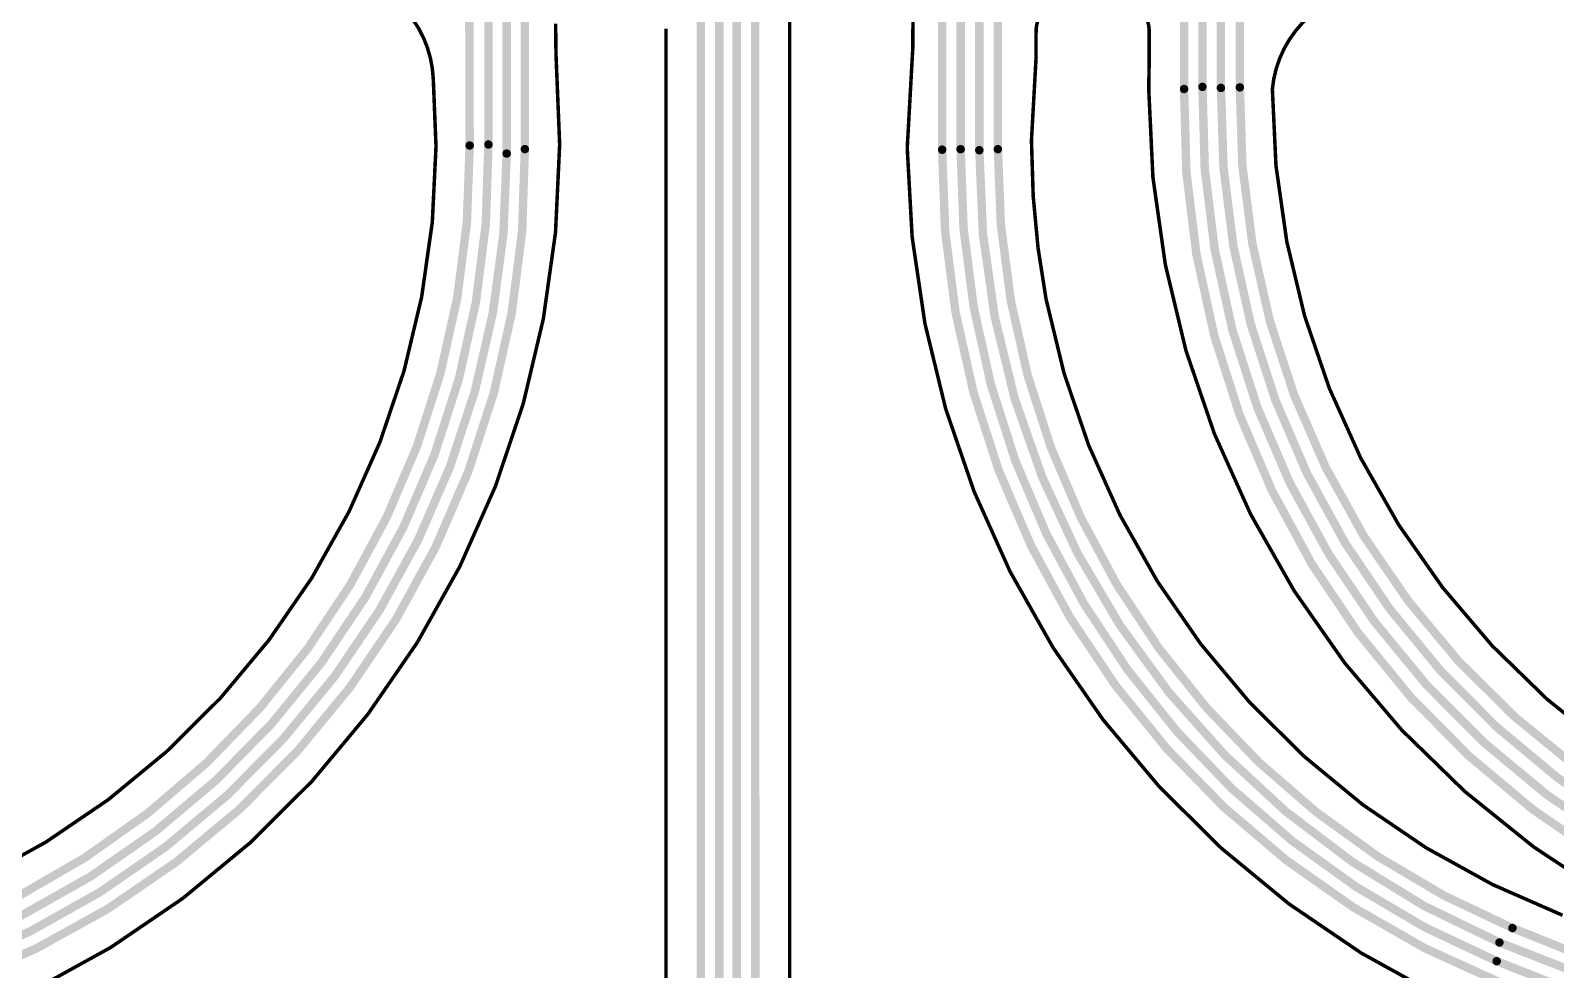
# Model space of a CAD drawing. Header units: inches. Extents: x -3.9 to 9.5, y -7 to 2.6.
# Drawn here: x -0.844 to 1.327, y -2.201 to -0.864 of the extents above; entities that cross this region are included whole.
import ezdxf

# ---------------------------------------------------------------- set-up
doc = ezdxf.new("R2010")
doc.units = ezdxf.units.IN
doc.header["$MEASUREMENT"] = 0
doc.layers.add('Board Outline', color=216, linetype='Continuous')
doc.layers.add('Bottom Layer', color=5, linetype='Continuous')

msp = doc.modelspace()

# ---------------------------------------------------------------- linework, layer by layer
at = {"layer": 'Board Outline'}
for points in [[(-3.5511, -3.0092, 0.005, 0.005, -0.41422), (-0.8141, -0.2722, 0.005, 0.005, 0)], [(1.1756, -0.2698, 0.005, 0.005, -0.413783), (4.4172, -3.5048, 0.005, 0.005, 0)], [(-3.3751, -3.0092, 0.005, 0.005, -0.41422), (-0.8141, -0.4482, 0.005, 0.005, 0)], [(1.1768, -0.4458, 0.005, 0.005, -0.413672), (4.2412, -3.5051, 0.005, 0.005, 0)], [(-2.9821, -3.1945, 0.005, 0.005, -0.414209), (-0.3929, -0.6052, 0.005, 0.005, 0)], [(1.0576, -0.6304, 0.005, 0.005, -0.413759), (3.7473, -3.3149, 0.005, 0.005, 0)], [(-0.4289, -0.7822, 0.005, 0.005, -0.404148), (-0.2705, -0.9333, 0.005, 0.005, 0)], [(-2.8062, -3.1945, 0.005, 0.005, -0.398878), (-0.5198, -0.7845, 0.005, 0.005, 0)], [(0.5877, -0.8668, 0.005, 0.005, -0.414214), (0.6468, -0.8077, 0.005, 0.005, 0)], [(0.6897, -0.8077, 0.005, 0.005, -0.414214), (0.7488, -0.8668, 0.005, 0.005, 0)], [(0.9241, -0.9477, 0.005, 0.005, -0.345401), (1.0576, -0.8064, 0.005, 0.005, 0)], [(1.0576, -0.8064, 0.005, 0.005, -0.413759), (3.5714, -3.3152, 0.005, 0.005, 0)], [(0.4121, -0.8909, 0.005, 0.005, 0), (0.4125, -0.8473, 0.005, 0.005, 0)], [(-0.0963, -0.8547, 0.005, 0.005, 0), (-0.0958, -0.8983, 0.005, 0.005, 0)], [(0.0608, -0.8772, 0.005, 0.005, 0), (0.0608, -0.8617, 0.005, 0.005, 0)], [(0.2368, -0.8909, 0.005, 0.005, 0), (0.2368, -0.8512, 0.005, 0.005, 0)], [(0.5877, -0.9031, 0.005, 0.005, 0), (0.5877, -0.8668, 0.005, 0.005, 0)], [(0.7488, -0.9104, 0.005, 0.005, 0), (0.7488, -0.8668, 0.005, 0.005, 0)], [(0.0608, -0.8772, 0.005, 0.005, 0), (0.0611, -4.097, 0.005, 0.005, 0)], [(0.2368, -0.8909, 0.005, 0.005, 0), (0.2371, -4.097, 0.005, 0.005, 0)], [(0.2368, -0.8909, 0.005, 0.005, 0), (0.2368, -0.8909, 0.005, 0.005, 0)], [(0.4043, -1.0308, 0.005, 0.005, 0), (0.4121, -0.8909, 0.005, 0.005, 0)], [(-0.0958, -0.8983, 0.005, 0.005, 0), (-0.0906, -1.0259, 0.005, 0.005, 0)], [(0.5813, -1.0175, 0.005, 0.005, 0), (0.5877, -0.9031, 0.005, 0.005, 0)], [(0.7481, -0.9478, 0.005, 0.005, 0), (0.7487, -0.9104, 0.005, 0.005, 0)], [(0.7487, -0.9104, 0.005, 0.005, 0), (0.7488, -0.9104, 0.005, 0.005, 0)], [(-0.2705, -0.9333, 0.005, 0.005, 0), (-0.2666, -1.0293, 0.005, 0.005, 0)], [(1.8699, -2.2664, 0.005, 0.005, -0.367596), (0.7481, -0.9478, 0.005, 0.005, 0)], [(1.8981, -2.0927, 0.005, 0.005, -0.367596), (0.9241, -0.9477, 0.005, 0.005, 0)], [(0.5813, -1.026, 0.005, 0.005, 0), (0.5813, -1.0175, 0.005, 0.005, 0)], [(-0.2666, -1.0293, 0.005, 0.005, -0.30992), (-1.0155, -2.115, 0.005, 0.005, 0)], [(-0.0906, -1.0276, 0.005, 0.005, -0.310368), (-0.9525, -2.2794, 0.005, 0.005, 0)], [(-0.0906, -1.0276, 0.005, 0.005, 0), (-0.0906, -1.0259, 0.005, 0.005, 0)], [(0.4043, -1.0308, 0.005, 0.005, 0), (0.4044, -1.0338, 0.005, 0.005, 0)], [(1.2741, -2.2879, 0.005, 0.005, -0.307813), (0.4044, -1.0338, 0.005, 0.005, 0)], [(0.6019, -1.2465, 0.005, 0.005, -0.046669), (0.5813, -1.026, 0.005, 0.005, 0)], [(1.3372, -2.1236, 0.005, 0.005, -0.258469), (0.6019, -1.2465, 0.005, 0.005, 0)]]:
    msp.add_lwpolyline(points, format="xyseb", dxfattribs=at)
for points in [[(0.5865, -0.8668, 0.0025, 0.0025, 1), (0.589, -0.8668, 0.0025, 0.0025, 1)], [(0.5865, -0.8668, 0.0025, 0.0025, 1), (0.589, -0.8668, 0.0025, 0.0025, 1)], [(0.7475, -0.8668, 0.0025, 0.0025, 1), (0.75, -0.8668, 0.0025, 0.0025, 1)], [(0.7475, -0.8668, 0.0025, 0.0025, 1), (0.75, -0.8668, 0.0025, 0.0025, 1)], [(0.0596, -0.8772, 0.0025, 0.0025, 1), (0.0621, -0.8772, 0.0025, 0.0025, 1)], [(0.0596, -0.8772, 0.0025, 0.0025, 1), (0.0621, -0.8772, 0.0025, 0.0025, 1)], [(0.2356, -0.8909, 0.0025, 0.0025, 1), (0.2381, -0.8909, 0.0025, 0.0025, 1)], [(0.2356, -0.8909, 0.0025, 0.0025, 1), (0.2381, -0.8909, 0.0025, 0.0025, 1)], [(0.2356, -0.8909, 0.0025, 0.0025, 1), (0.2381, -0.8909, 0.0025, 0.0025, 1)], [(0.2356, -0.8909, 0.0025, 0.0025, 1), (0.2381, -0.8909, 0.0025, 0.0025, 1)], [(0.4109, -0.8909, 0.0025, 0.0025, 1), (0.4134, -0.8909, 0.0025, 0.0025, 1)], [(0.4109, -0.8909, 0.0025, 0.0025, 1), (0.4134, -0.8909, 0.0025, 0.0025, 1)], [(-0.0971, -0.8983, 0.0025, 0.0025, 1), (-0.0946, -0.8983, 0.0025, 0.0025, 1)], [(-0.0971, -0.8983, 0.0025, 0.0025, 1), (-0.0946, -0.8983, 0.0025, 0.0025, 1)], [(0.5865, -0.9031, 0.0025, 0.0025, 1), (0.589, -0.9031, 0.0025, 0.0025, 1)], [(0.5865, -0.9031, 0.0025, 0.0025, 1), (0.589, -0.9031, 0.0025, 0.0025, 1)], [(0.7474, -0.9104, 0.0025, 0.0025, 1), (0.7499, -0.9104, 0.0025, 0.0025, 1)], [(0.7474, -0.9104, 0.0025, 0.0025, 1), (0.7499, -0.9104, 0.0025, 0.0025, 1)], [(0.7475, -0.9104, 0.0025, 0.0025, 1), (0.75, -0.9104, 0.0025, 0.0025, 1)], [(0.7475, -0.9104, 0.0025, 0.0025, 1), (0.75, -0.9104, 0.0025, 0.0025, 1)], [(-0.2718, -0.9333, 0.0025, 0.0025, 1), (-0.2693, -0.9333, 0.0025, 0.0025, 1)], [(-0.2718, -0.9333, 0.0025, 0.0025, 1), (-0.2693, -0.9333, 0.0025, 0.0025, 1)], [(0.7469, -0.9478, 0.0025, 0.0025, 1), (0.7494, -0.9478, 0.0025, 0.0025, 1)], [(0.7469, -0.9478, 0.0025, 0.0025, 1), (0.7494, -0.9478, 0.0025, 0.0025, 1)], [(0.9229, -0.9477, 0.0025, 0.0025, 1), (0.9254, -0.9477, 0.0025, 0.0025, 1)], [(0.9229, -0.9477, 0.0025, 0.0025, 1), (0.9254, -0.9477, 0.0025, 0.0025, 1)], [(0.5801, -1.0175, 0.0025, 0.0025, 1), (0.5826, -1.0175, 0.0025, 0.0025, 1)], [(0.5801, -1.0175, 0.0025, 0.0025, 1), (0.5826, -1.0175, 0.0025, 0.0025, 1)], [(-0.2679, -1.0293, 0.0025, 0.0025, 1), (-0.2654, -1.0293, 0.0025, 0.0025, 1)], [(-0.2679, -1.0293, 0.0025, 0.0025, 1), (-0.2654, -1.0293, 0.0025, 0.0025, 1)], [(-0.0919, -1.0259, 0.0025, 0.0025, 1), (-0.0894, -1.0259, 0.0025, 0.0025, 1)], [(-0.0919, -1.0259, 0.0025, 0.0025, 1), (-0.0894, -1.0259, 0.0025, 0.0025, 1)], [(-0.0919, -1.0276, 0.0025, 0.0025, 1), (-0.0894, -1.0276, 0.0025, 0.0025, 1)], [(-0.0919, -1.0276, 0.0025, 0.0025, 1), (-0.0894, -1.0276, 0.0025, 0.0025, 1)], [(0.4031, -1.0308, 0.0025, 0.0025, 1), (0.4056, -1.0308, 0.0025, 0.0025, 1)], [(0.4031, -1.0308, 0.0025, 0.0025, 1), (0.4056, -1.0308, 0.0025, 0.0025, 1)], [(0.4031, -1.0338, 0.0025, 0.0025, 1), (0.4056, -1.0338, 0.0025, 0.0025, 1)], [(0.4031, -1.0338, 0.0025, 0.0025, 1), (0.4056, -1.0338, 0.0025, 0.0025, 1)], [(0.5801, -1.026, 0.0025, 0.0025, 1), (0.5826, -1.026, 0.0025, 0.0025, 1)], [(0.5801, -1.026, 0.0025, 0.0025, 1), (0.5826, -1.026, 0.0025, 0.0025, 1)], [(0.6007, -1.2465, 0.0025, 0.0025, 1), (0.6032, -1.2465, 0.0025, 0.0025, 1)], [(0.6007, -1.2465, 0.0025, 0.0025, 1), (0.6032, -1.2465, 0.0025, 0.0025, 1)]]:
    msp.add_lwpolyline(points, format="xyseb", close=True, dxfattribs=at)
at = {"layer": 'Bottom Layer'}
for points in [[(-3.5014, -3.0092, 0.012, 0.012, -0.414214), (-0.8142, -0.3251, 0.012, 0.012, 0)], [(1.1768, -0.3171, 0.012, 0.012, -0.414214), (4.37, -3.5065, 0.012, 0.012, 0)], [(-3.476, -3.0091, 0.012, 0.012, -0.414214), (-0.8142, -0.3511, 0.012, 0.012, 0)], [(1.1768, -0.3431, 0.012, 0.012, -0.414214), (4.3431, -3.5051, 0.012, 0.012, 0)], [(1.1768, -0.3691, 0.012, 0.012, -0.414214), (4.3175, -3.5051, 0.012, 0.012, 0)], [(-3.4504, -3.0091, 0.012, 0.012, -0.414214), (-0.8142, -0.3771, 0.012, 0.012, 0)], [(1.1768, -0.3951, 0.012, 0.012, -0.414214), (4.2919, -3.5051, 0.012, 0.012, 0)], [(-3.4241, -3.0083, 0.012, 0.012, -0.414214), (-0.8142, -0.4031, 0.012, 0.012, 0)], [(-2.9327, -3.1941, 0.012, 0.012, -0.414214), (-0.3992, -0.6531, 0.012, 0.012, 0)], [(1.0578, -0.6781, 0.012, 0.012, -0.414214), (3.6991, -3.3151, 0.012, 0.012, 0)], [(-2.9071, -3.1941, 0.012, 0.012, -0.414214), (-0.3992, -0.6791, 0.012, 0.012, 0)], [(-2.8815, -3.1937, 0.012, 0.012, -0.414214), (-0.3982, -0.7051, 0.012, 0.012, 0)], [(1.0578, -0.7041, 0.012, 0.012, -0.414214), (3.6736, -3.3151, 0.012, 0.012, 0)], [(-2.8545, -3.1927, 0.012, 0.012, -0.414214), (-0.3992, -0.7311, 0.012, 0.012, 0)], [(1.0578, -0.7301, 0.012, 0.012, -0.414213), (3.648, -3.3151, 0.012, 0.012, 0)], [(1.0578, -0.7561, 0.012, 0.012, -0.414214), (3.6224, -3.3151, 0.012, 0.012, 0)], [(-0.2192, -0.8257, 0.012, 0.012, 0), (-0.2187, -1.028, 0.012, 0.012, 0)], [(-0.192, -1.0265, 0.012, 0.012, 0), (-0.192, -0.8264, 0.012, 0.012, 0)], [(-0.166, -1.0394, 0.012, 0.012, 0), (-0.166, -0.8267, 0.012, 0.012, 0)], [(-0.1401, -1.0331, 0.012, 0.012, 0), (-0.1401, -0.8264, 0.012, 0.012, 0)], [(0.1104, -4.033, 0.012, 0.012, 0), (0.1104, -0.8267, 0.012, 0.012, 0)], [(0.1367, -4.0513, 0.012, 0.012, 0), (0.1367, -0.8267, 0.012, 0.012, 0)], [(0.1615, -4.033, 0.012, 0.012, 0), (0.1615, -0.8267, 0.012, 0.012, 0)], [(0.1878, -0.8274, 0.012, 0.012, 0), (0.1882, -4.0513, 0.012, 0.012, 0)], [(0.454, -1.0339, 0.012, 0.012, 0), (0.454, -0.8253, 0.012, 0.012, 0)], [(0.4803, -1.0332, 0.012, 0.012, 0), (0.4803, -0.8232, 0.012, 0.012, 0)], [(0.5069, -1.0347, 0.012, 0.012, 0), (0.5069, -0.8239, 0.012, 0.012, 0)], [(0.5333, -1.0332, 0.012, 0.012, 0), (0.5333, -0.826, 0.012, 0.012, 0)], [(0.7984, -0.9475, 0.012, 0.012, 0), (0.7984, -0.826, 0.012, 0.012, 0)], [(0.8246, -0.9445, 0.012, 0.012, 0), (0.8246, -0.8274, 0.012, 0.012, 0)], [(0.8509, -0.946, 0.012, 0.012, 0), (0.8509, -0.8267, 0.012, 0.012, 0)], [(0.8778, -0.9452, 0.012, 0.012, 0), (0.8778, -0.8267, 0.012, 0.012, 0)], [(1.8299, -2.2088, 0.012, 0.012, -0.367796), (0.7984, -0.9475, 0.012, 0.012, 0)], [(1.844, -2.1816, 0.012, 0.012, -0.369943), (0.8246, -0.9445, 0.012, 0.012, 0)], [(1.8444, -2.1532, 0.012, 0.012, -0.367157), (0.8509, -0.946, 0.012, 0.012, 0)], [(1.8673, -2.1286, 0.012, 0.012, -0.371242), (0.8778, -0.9452, 0.012, 0.012, 0)], [(-0.192, -1.0265, 0.012, 0.012, -0.312181), (-0.9598, -2.1701, 0.012, 0.012, 0)], [(-0.2187, -1.028, 0.012, 0.012, -0.307789), (-0.9596, -2.1418, 0.012, 0.012, 0)], [(-0.166, -1.0394, 0.012, 0.012, -0.310413), (-0.9483, -2.1928, 0.012, 0.012, 0)], [(-0.1401, -1.0331, 0.012, 0.012, -0.314325), (-0.9429, -2.2179, 0.012, 0.012, 0)], [(1.2463, -2.2184, 0.012, 0.012, -0.309078), (0.454, -1.0339, 0.012, 0.012, 0)], [(1.2435, -2.189, 0.012, 0.012, -0.305068), (0.4803, -1.0332, 0.012, 0.012, 0)], [(1.2474, -2.1624, 0.012, 0.012, -0.302), (0.5069, -1.0347, 0.012, 0.012, 0)], [(1.2659, -2.1418, 0.012, 0.012, -0.303415), (0.5333, -1.0332, 0.012, 0.012, 0)], [(1.2659, -2.1418, 0.012, 0.012, -0.316333), (2.15, -3.3706, 0.012, 0.012, 0)], [(1.2474, -2.1624, 0.012, 0.012, -0.318827), (2.124, -3.3682, 0.012, 0.012, 0)], [(1.2435, -2.189, 0.012, 0.012, -0.317468), (2.0985, -3.3701, 0.012, 0.012, 0)]]:
    msp.add_lwpolyline(points, format="xyseb", dxfattribs=at)
for points in [[(0.7954, -0.9475, 0.006, 0.006, 1), (0.8014, -0.9475, 0.006, 0.006, 1)], [(0.7954, -0.9475, 0.006, 0.006, 1), (0.8014, -0.9475, 0.006, 0.006, 1)], [(0.8216, -0.9445, 0.006, 0.006, 1), (0.8276, -0.9445, 0.006, 0.006, 1)], [(0.8216, -0.9445, 0.006, 0.006, 1), (0.8276, -0.9445, 0.006, 0.006, 1)], [(0.8479, -0.946, 0.006, 0.006, 1), (0.8539, -0.946, 0.006, 0.006, 1)], [(0.8479, -0.946, 0.006, 0.006, 1), (0.8539, -0.946, 0.006, 0.006, 1)], [(0.8748, -0.9452, 0.006, 0.006, 1), (0.8808, -0.9452, 0.006, 0.006, 1)], [(0.8748, -0.9452, 0.006, 0.006, 1), (0.8808, -0.9452, 0.006, 0.006, 1)], [(-0.2217, -1.028, 0.006, 0.006, 1), (-0.2157, -1.028, 0.006, 0.006, 1)], [(-0.2217, -1.028, 0.006, 0.006, 1), (-0.2157, -1.028, 0.006, 0.006, 1)], [(-0.195, -1.0265, 0.006, 0.006, 1), (-0.189, -1.0265, 0.006, 0.006, 1)], [(-0.195, -1.0265, 0.006, 0.006, 1), (-0.189, -1.0265, 0.006, 0.006, 1)], [(-0.169, -1.0394, 0.006, 0.006, 1), (-0.163, -1.0394, 0.006, 0.006, 1)], [(-0.169, -1.0394, 0.006, 0.006, 1), (-0.163, -1.0394, 0.006, 0.006, 1)], [(-0.1431, -1.0331, 0.006, 0.006, 1), (-0.1371, -1.0331, 0.006, 0.006, 1)], [(-0.1431, -1.0331, 0.006, 0.006, 1), (-0.1371, -1.0331, 0.006, 0.006, 1)], [(0.451, -1.0339, 0.006, 0.006, 1), (0.457, -1.0339, 0.006, 0.006, 1)], [(0.451, -1.0339, 0.006, 0.006, 1), (0.457, -1.0339, 0.006, 0.006, 1)], [(0.4773, -1.0332, 0.006, 0.006, 1), (0.4833, -1.0332, 0.006, 0.006, 1)], [(0.4773, -1.0332, 0.006, 0.006, 1), (0.4833, -1.0332, 0.006, 0.006, 1)], [(0.5039, -1.0347, 0.006, 0.006, 1), (0.5099, -1.0347, 0.006, 0.006, 1)], [(0.5039, -1.0347, 0.006, 0.006, 1), (0.5099, -1.0347, 0.006, 0.006, 1)], [(0.5303, -1.0332, 0.006, 0.006, 1), (0.5363, -1.0332, 0.006, 0.006, 1)], [(0.5303, -1.0332, 0.006, 0.006, 1), (0.5363, -1.0332, 0.006, 0.006, 1)], [(1.2629, -2.1418, 0.006, 0.006, 1), (1.2689, -2.1418, 0.006, 0.006, 1)], [(1.2629, -2.1418, 0.006, 0.006, 1), (1.2689, -2.1418, 0.006, 0.006, 1)], [(1.2444, -2.1624, 0.006, 0.006, 1), (1.2504, -2.1624, 0.006, 0.006, 1)], [(1.2444, -2.1624, 0.006, 0.006, 1), (1.2504, -2.1624, 0.006, 0.006, 1)], [(1.2405, -2.189, 0.006, 0.006, 1), (1.2465, -2.189, 0.006, 0.006, 1)], [(1.2405, -2.189, 0.006, 0.006, 1), (1.2465, -2.189, 0.006, 0.006, 1)]]:
    msp.add_lwpolyline(points, format="xyseb", close=True, dxfattribs=at)

doc.saveas('drawing.dxf')
